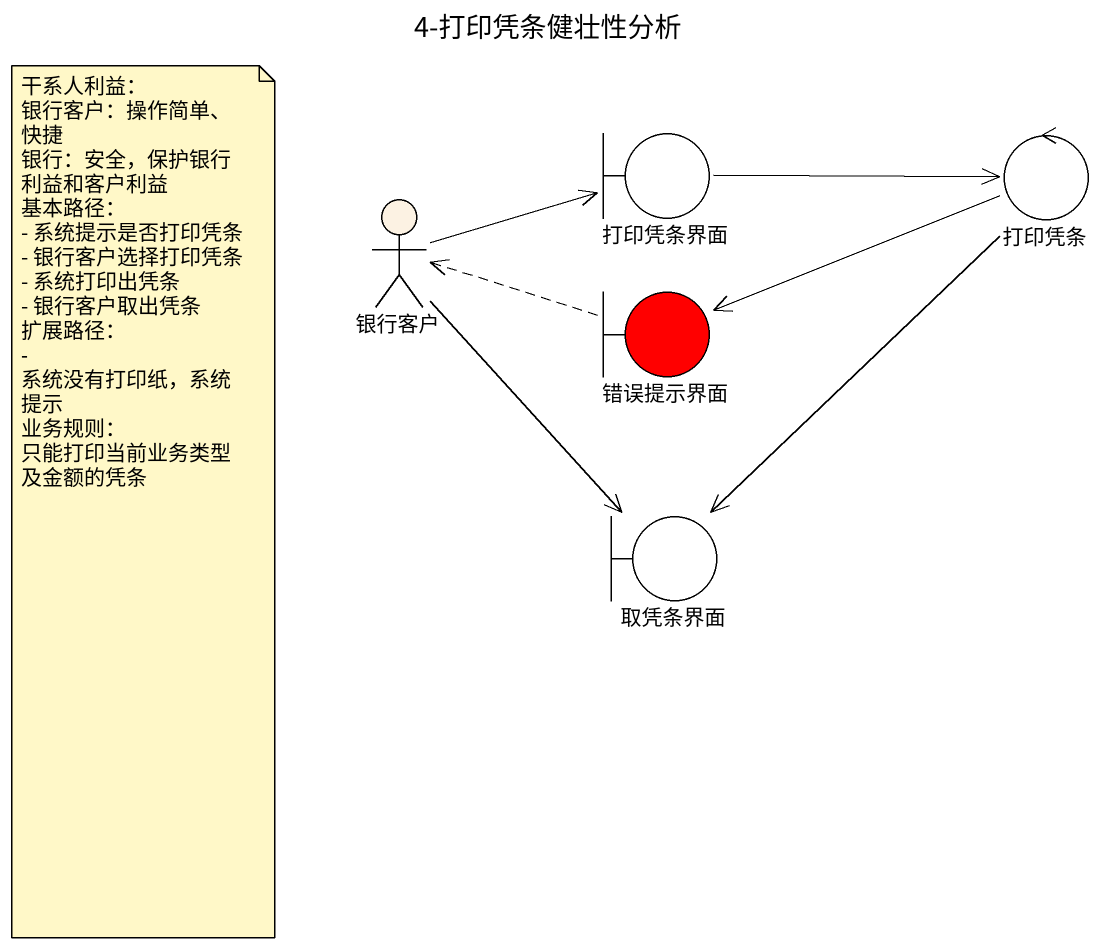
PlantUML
@startuml
title 4-打印凭条健壮性分析
boundary 打印凭条界面
control 打印凭条
actor 银行客户 #FCF2E3
boundary 错误提示界面 #FF0000
boundary 取凭条界面
打印凭条界面 -right-> 打印凭条
打印凭条 -left-> 错误提示界面
打印凭条 --> 取凭条界面
银行客户 -right-> 打印凭条界面
银行客户 --> 取凭条界面
错误提示界面 .left.> 银行客户
note as N1
  干系人利益：
  银行客户：操作简单、快捷
  银行：安全，保护银行利益和客户利益
  基本路径：
  - 系统提示是否打印凭条
  - 银行客户选择打印凭条
  - 系统打印出凭条
  - 银行客户取出凭条
  扩展路径：
  - 系统没有打印纸，系统提示
  业务规则：
  只能打印当前业务类型及金额的凭条
end note
@enduml
